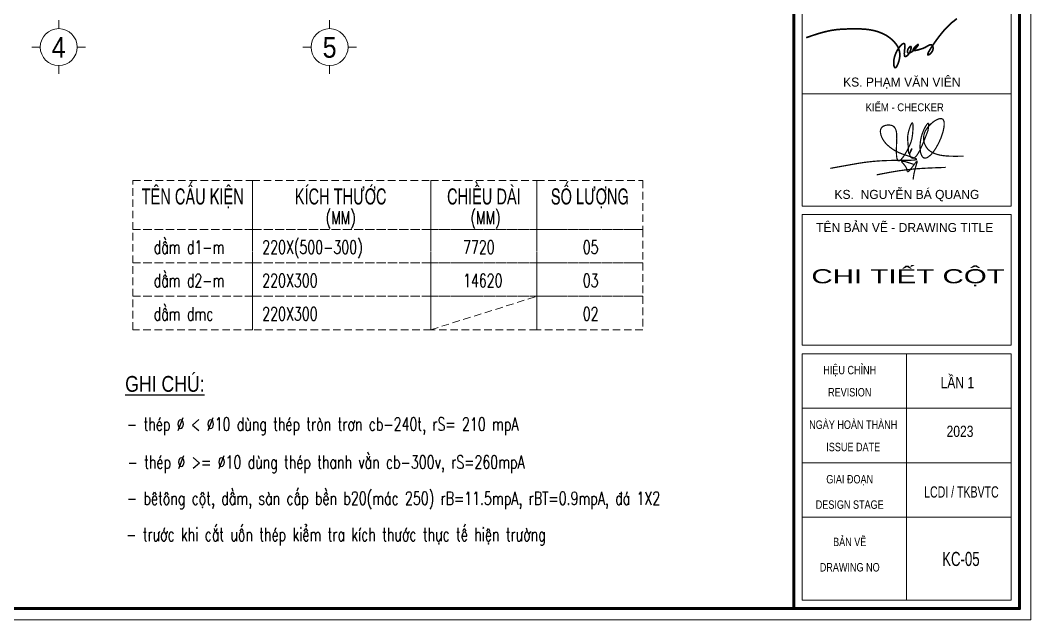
# Model space of a CAD drawing. Header units: millimetres. Extents: x -295047 to 263296, y -724756 to -308748.
# Drawn here: x -33632 to -20204, y -366880 to -358910 of the extents above; entities that cross this region are included whole.
import ezdxf
from ezdxf.enums import TextEntityAlignment as Align

# ---------------------------------------------------------------- set-up
doc = ezdxf.new("R2010")
doc.units = ezdxf.units.MM
doc.header["$MEASUREMENT"] = 0
doc.linetypes.add('HIDDEN', pattern=[0.375, 0.25, -0.125])
doc.layers.get('Defpoints').update_dxf_attribs({"color": 1})
for name, color, linetype, lineweight in [('Khungten_LCDI', 7, 'Continuous', 5), ('LC ISO', 153, 'Continuous', 13), ('LC MANH DUT', 35, 'HIDDEN', 5), ('LC Net dam 1', 30, 'Continuous', 30), ('LC Net manh', 219, 'Continuous', 5), ('LC Net thay', 7, 'Continuous', 25), ('LC Text1', 3, 'Continuous', 20), ('LC Text2', 7, 'Continuous', 25)]:
    doc.layers.add(name, color=color, linetype=linetype, lineweight=lineweight)
doc.styles.add('Khungten', font='VHAVAN.TTF', dxfattribs={"width": 0.9, "height": 5000})
doc.styles.add('LC 1', font='VHAVANB.TTF')
doc.styles.add('LC 2', font='VHARIALN.TTF', dxfattribs={"width": 0.7})
doc.styles.add('LC 3', font='vnsimli.shx', dxfattribs={"width": 0.75})
doc.styles.add('T2', font='VHARIAL.TTF', dxfattribs={"width": 0.8})
doc.styles.add('Title', font='VHBLACK.TTF', dxfattribs={"width": 0.8})
doc.styles.add('VNAVANTH', font='VHAVANB.TTF', dxfattribs={"width": 0.6})

# ---------------------------------------------------------------- blocks, each defined once
blk = doc.blocks.new('TTRUC')
at = {"layer": 'LC ISO'}
for p, q in [((0, 6.95), (0, 10.13)), ((-6.95, 0), (-10.13, 0)), ((6.95, 0), (10.13, 0)), ((0, -6.95), (0, -10.13))]:
    blk.add_line(p, q, dxfattribs=at)
at = {"layer": 'LC Net manh'}
blk.add_circle((0, 0), 6.95, dxfattribs=at)
blk = doc.blocks.new('NGUYEN BA QUANG')
at = {"layer": 'LC ISO', "const_width": 54}
for points in [[(-3416, -557, -0.001023), (-2231, -345, -0.008385), (-1869, -289, -0.026114), (-905, -212, -0.007166), (-491, -205, 0.001773), (-49, -203, 0.009736), (200, -197, 0.025773), (331, -186, 0.054465), (383, -173, 0.09183), (397, -166, 0.386262), (399, -152, 0.129793), (379, -135, 0.036801), (321, -108, 0.016128), (184, -59, -0.006736), (-183, 62, -0.023924), (-416, 154, -0.046785), (-684, 310, -0.041509), (-918, 503, -0.092678), (-1136, 813, -0.077778), (-1199, 1035, -0.070106), (-1196, 1141, -0.201572), (-1106, 1286, -0.091887), (-982, 1343, -0.118851), (-732, 1351, -0.227561), (-543, 1208, -0.055716), (-508, 1121, -0.035741), (-487, 1019, -0.022757), (-478, 904, -0.018678), (-477, 714, 0.005361), (-493, 294, 0.022501), (-487, 25, 0.024956), (-474, -85, 0.051878), (-451, -169, 0.084004), (-427, -209, 0.302699), (-372, -224, 0.091028), (-331, -204, 0.045769), (-285, -164, 0.031407), (-218, -87, 0.026473), (-114, 66, 0.038878), (124, 530, 0.063388), (207, 831, 0.030377), (243, 1236, 0.019395), (241, 1350, 0.050857), (231, 1429, 0.089259), (221, 1451, 0.446193), (202, 1454, 0.08967), (185, 1438, 0.048315), (156, 1388, 0.024568), (114, 1288, 0.037087), (24, 971, 0.06811), (7, 722, 0.007404), (19, 571, -0.009821), (27, 442, 0.013775), (38, 214, 0.023991), (46, 154, 0.068642), (58, 113, 0.168495), (71, 99, 0.190472), (82, 99, 0.135753), (102, 116, 0.042547), (133, 165, 0.037247), (185, 280, 0.083462), (192, 310, 0.752396), (189, 311, 0.077103), (170, 286, 0.067778), (106, 135, 0.079642), (97, 52, 0.07615), (107, 12, 0.090818), (168, -77, 0.162992), (233, -111, 0.134535), (287, -101, 0.046135), (315, -85, 0.0589), (372, -33, 0.033446), (431, 44, 0.020493), (492, 142, 0.018931), (584, 325, 0.012315), (712, 617, 0.006262), (906, 1114)], [(906, 1114, 0.006821), (929, 1272, 0.011774), (937, 1340, 0.026266), (938, 1394, 0.052103), (935, 1423, 0.076783), (930, 1436, 0.163971), (923, 1442, 0.170042), (914, 1442, 0.080479), (902, 1436, 0.05585), (881, 1417, 0.031056), (847, 1375, 0.025203), (791, 1286, 0.116129), (556, 476, 0.061974), (575, 166, 0.045365), (610, 47, 0.070676), (660, -41, 0.091415), (710, -86, 0.146905), (783, -104, 0.068448), (833, -95, 0.049636), (885, -72, 0.053986), (978, -6, 0.029209), (1056, 69, 0.021304), (1134, 162, 0.025491), (1250, 329, 0.068873), (1561, 1027, 0.01773), (1596, 1171, 0.037697), (1624, 1368, 0.029037), (1623, 1453, 0.04288), (1613, 1525, 0.066726), (1590, 1583, 0.100495), (1556, 1623, 0.111871), (1508, 1644, 0.054631), (1469, 1647, 0.041179), (1426, 1643, 0.04561), (1355, 1623, 0.04967), (1225, 1558, 0.109429), (829, 1164, 0.05047), (753, 1012, 0.368126), (1079, 156, 0.040655), (1223, 90, 0.031441), (1383, 42, 0.023503), (1557, 9, 0.017084), (1742, -10, 0.011936), (1936, -19, 0.009133), (2206, -21, 0.002915), (2480, -16)], [(274, -380, 0.002584), (99, -322, 0.004829), (-9, -289, 0.009549), (-104, -262, 0.02019), (-180, -245, 0.020391), (-210, -242, 0.037792), (-233, -241, 0.083891), (-249, -244, 0.129866), (-256, -250, 0.170647), (-258, -257, 0.074142), (-257, -264, 0.04333), (-253, -271, 0.038982), (-240, -290, 0.018381), (-209, -327, -0.006145), (-155, -388, -0.017161), (-112, -442, -0.029179), (-72, -502, -0.056277), (-39, -577, -0.025416), (-31, -610, -0.003247), (-24, -652, 0.033316), (-18, -677, 0.055631), (-12, -689, 0.087521), (-5, -698, 0.15828), (8, -703, 0.07777), (18, -702, 0.051495), (30, -698, 0.04838), (50, -685, 0.02792), (72, -667, 0.021215), (104, -635, 0.012757), (138, -596, 0.011354), (192, -528, 0.005945), (265, -430, -0.007904), (360, -301, -0.011483), (384, -270, -0.027823), (404, -249, -0.066961), (415, -240, -0.123545), (420, -238, -0.248584), (424, -240, -0.12084), (426, -246, -0.064597), (426, -260, -0.027008), (421, -289, -0.011306), (411, -326, -0.007085), (384, -419, 0.007773), (340, -569, 0.03162), (266, -923, 0.004795), (248, -1055)], [(-1368, -847, -0.004051), (-800, -737, -0.026384), (342, -582, -0.006339), (726, -556, -0.004215), (1111, -537, -0.002629), (1689, -517)]]:
    blk.add_lwpolyline(points, format="xyb", dxfattribs=at)
blk = doc.blocks.new('lcdi KC')
at = {"layer": 'Defpoints', "lineweight": 0}
blk.add_lwpolyline([(-1200, -14850), (-1200, 14850), (40800, 14850), (40800, -14850)], close=True, dxfattribs=at)
at = {"layer": 'Khungten_LCDI', "color": 5, "lineweight": 60}
blk.add_line((36600, 14650), (36600, -14650), dxfattribs=at)
at = {"layer": 'Khungten_LCDI', "color": 5, "lineweight": 25}
blk.add_line((40600, -14650), (40600, 14650), dxfattribs=at)
at = {"layer": 'Khungten_LCDI', "color": 9, "lineweight": 15}
for p, q in [((38600, -10133), (38600, -14500)), ((40450, -11100), (36750, -11100)), ((40450, -12067), (36750, -12067)), ((40450, -13033), (36750, -13033))]:
    blk.add_line(p, q, dxfattribs=at)
at = {"layer": 'Khungten_LCDI', "color": 5, "lineweight": 60}
blk.add_lwpolyline([(0, -14650), (0, 14650), (40600, 14650), (40600, -14650)], close=True, dxfattribs=at)
at = {"layer": 'Khungten_LCDI', "color": 9, "lineweight": 15}
for points in [[(36750, -5526), (40450, -5526), (40450, -3535), (36750, -3535)], [(36750, -7517), (40450, -7517), (40450, -5526), (36750, -5526)], [(36750, -9983), (40450, -9983), (40450, -7667), (36750, -7667)], [(36750, -14500), (40450, -14500), (40450, -10133), (36750, -10133)]]:
    blk.add_lwpolyline(points, close=True, dxfattribs=at)
at = {"layer": 'LC ISO', "const_width": 29.4}
blk.add_lwpolyline([(36820, -4532, -0.005589), (36989, -4475, -0.022453), (37203, -4416, -0.038343), (37420, -4384, -0.012299), (37598, -4377, -0.014061), (37778, -4377, -0.032435), (37955, -4393, -0.065887), (38169, -4456, -0.127402), (38414, -4647, -0.217203), (38474, -4901, -0.056046), (38441, -5010, -0.054981), (38419, -5051, -0.074917), (38408, -5062, -0.192631), (38398, -5066, -0.190426), (38389, -5060, -0.079856), (38381, -5046, -0.067464), (38372, -5000, -0.089823), (38386, -4872, -0.10427), (38491, -4676, -0.05658), (38522, -4647, -0.102761), (38543, -4637, -0.411767), (38565, -4649, -0.072182), (38568, -4664, -0.042063), (38568, -4712, 0.006515), (38560, -4797, 0.050846), (38561, -4843, 0.084642), (38565, -4859, 0.316888), (38580, -4867, 0.10557), (38595, -4862, 0.079173), (38621, -4840, 0.148897), (38679, -4718, 0.074472), (38679, -4697, 0.295229), (38672, -4687, 0.15701), (38666, -4688, 0.097298), (38650, -4700, 0.165018), (38616, -4769, 0.085117), (38617, -4789, 0.384735), (38637, -4804, 0.083003), (38655, -4801, 0.044183), (38675, -4792, 0.048448), (38722, -4759, 0.055197), (38788, -4688, 0.06223), (38806, -4659, 0.356145), (38806, -4653, 0.296448), (38800, -4654, 0.057996), (38762, -4684, 0.048541), (38723, -4728, 0.086608), (38714, -4746, 0.314867), (38717, -4757, 0.149234), (38731, -4761, 0.047589), (38753, -4759, 0.030742), (38810, -4746, 0.010919), (38888, -4722, 0.058476), (38947, -4694, -0.021304), (38991, -4669, -0.046344), (39013, -4660, -0.096698), (39032, -4658, -0.153723), (39049, -4665, -0.103714), (39061, -4682, -0.235546), (39057, -4769, -0.124446), (39000, -4831, -0.115248), (38981, -4839, -0.439421), (38974, -4834, -0.101123), (38974, -4824, -0.053735), (38987, -4792, -0.025453), (39029, -4720, -0.033469), (39248, -4420, -0.059013), (39491, -4194, -0.0344)], format="xyb", dxfattribs=at)
at = {"layer": 'LC Net dam 1', "xscale": 0.4, "yscale": 0.4, "zscale": 0.4}
blk.add_blockref('NGUYEN BA QUANG', (38616, -6625), dxfattribs=at)
at = {"color": 7}
for s, style, p in [('ks. PH¹M V¡N VI£N', 'VNAVANTH', (38515, -5399)), ('ks.  NGUYÔN B¸ QUANG', 'VNAVANTH', (38605, -7390)), ('tªn b¶n vÏ - drawing title', 'Khungten', (38566, -7977))]:
    blk.add_text(s, height=160, dxfattribs=dict(at, style=style)).set_placement(p, align=Align.CENTER)
for s, height, style, width, p in [('kiÓm - checker', 140, 'Khungten', 0.9, (38566, -5836)), ('hiÖu chØnh', 150, 'Khungten', 0.8, (37592, -10499)), ('revision', 150, 'Khungten', 0.8, (37592, -10891)), ('ngµy hoµn thµnh', 150, 'Khungten', 0.8, (37654, -11466)), ('issue date', 150, 'Khungten', 0.8, (37654, -11862)), ('giai ®o¹n', 150, 'Khungten', 0.8, (37592, -12433)), ('lcdi / tkBVTC', 200, 'Title', 0.7, (39571, -12684)), ('design stage', 150, 'Khungten', 0.8, (37592, -12883)), ('b¶n vÏ', 150, 'Khungten', 0.8, (37592, -13544)), ('drawing nO', 150, 'Khungten', 0.8, (37592, -13994))]:
    blk.add_text(s, height=height, dxfattribs=dict(at, style=style, width=width)).set_placement(p, align=Align.CENTER)
at = {"color": 7, "style": 'Khungten', "width": 0.8}
for tag, p in [('REVISION', (39499, -10746)), ('NGAYHT', (39546, -11609))]:
    blk.add_attdef(tag, text='', height=200, dxfattribs=at).set_placement(p, align=Align.CENTER)
at = {"layer": 'LC Text1', "style": 'Title', "width": 1.485915}
for tag, p, p2 in [('TENBANVE1', (36913, -8886), (40339, -8886)), ('TENBANVE2', (36913, -9562), (40339, -9562))]:
    blk.add_attdef(tag, text='', height=250, dxfattribs=at).set_placement(p, p2, align=Align.FIT)
at = {"layer": 'LC Text1', "style": 'Title', "width": 0.7}
blk.add_attdef('SOBANVE', text='', height=250, dxfattribs=at).set_placement((39562, -13896), align=Align.CENTER)

msp = doc.modelspace()

# ---------------------------------------------------------------- linework, layer by layer
at = {"layer": 'LC MANH DUT', "ltscale": 400}
msp.add_line((-28174.5, -363024), (-26767, -362580.1), dxfattribs=at)
for points in [[(-32134.8, -361042.1), (-30546.7, -361042.1), (-30546.7, -361692.3), (-32134.8, -361692.3)], [(-30546.7, -361042.1), (-28174.5, -361042.1), (-28174.5, -361692.3), (-30546.7, -361692.3)], [(-28174.5, -361042.1), (-26767, -361042.1), (-26767, -361692.3), (-28174.5, -361692.3)], [(-26767, -361042.1), (-25359.5, -361042.1), (-25359.5, -361692.3), (-26767, -361692.3)], [(-32134.8, -361692.3), (-30546.7, -361692.3), (-30546.7, -362136.2), (-32134.8, -362136.2)], [(-30546.7, -361692.3), (-28174.5, -361692.3), (-28174.5, -362136.2), (-30546.7, -362136.2)], [(-28174.5, -361692.3), (-26767, -361692.3), (-26767, -362136.2), (-28174.5, -362136.2)], [(-26767, -361692.3), (-25359.5, -361692.3), (-25359.5, -362136.2), (-26767, -362136.2)], [(-32134.8, -362136.2), (-30546.7, -362136.2), (-30546.7, -362580.1), (-32134.8, -362580.1)], [(-30546.7, -362136.2), (-28174.5, -362136.2), (-28174.5, -362580.1), (-30546.7, -362580.1)], [(-28174.5, -362136.2), (-26767, -362136.2), (-26767, -362580.1), (-28174.5, -362580.1)], [(-26767, -362136.2), (-25359.5, -362136.2), (-25359.5, -362580.1), (-26767, -362580.1)], [(-32134.8, -362580.1), (-30546.7, -362580.1), (-30546.7, -363024), (-32134.8, -363024)], [(-30546.7, -362580.1), (-28174.5, -362580.1), (-28174.5, -363024), (-30546.7, -363024)], [(-28174.5, -362580.1), (-26767, -362580.1), (-26767, -363024), (-28174.5, -363024)], [(-26767, -362580.1), (-25359.5, -362580.1), (-25359.5, -363024), (-26767, -363024)]]:
    msp.add_lwpolyline(points, close=True, dxfattribs=at)

# ---------------------------------------------------------------- block references
at = {"layer": 'LC ISO', "xscale": 35.27454594575228, "yscale": 35.27454594575228, "zscale": 35.27454594575228}
for p in [(-33121.2, -359266.9), (-29521.2, -359266.9)]:
    msp.add_blockref('TTRUC', p, dxfattribs=at)
at = {"layer": 'LC Net thay'}
ref = msp.add_blockref('lcdi KC', (-50804.2, -355742.8), dxfattribs=dict(at, xscale=0.7500000000000003, yscale=0.7500000000000003, zscale=0.7500000000000003))
ref.add_attrib('NGAYHT', '2023', dxfattribs={"layer": 'LC Text1', "height": 150, "style": 'Khungten', "width": 0.8}).set_placement((-21144.7, -364449.8), align=Align.CENTER)
ref.add_attrib('REVISION', 'lÇn 1', dxfattribs={"layer": 'LC Text1', "height": 150, "style": 'Khungten', "width": 0.8}).set_placement((-21180.2, -363802.5), align=Align.CENTER)
ref.add_attrib('SOBANVE', 'KC-05', dxfattribs={"layer": 'LC Text1', "height": 187.5, "style": 'Title', "width": 0.7}).set_placement((-21132.7, -366164.9), align=Align.CENTER)
ref.add_attrib('TENBANVE1', 'CHI TIÕT CéT', dxfattribs={"layer": 'LC Text1', "height": 187.5, "style": 'Title', "width": 1.383161}).set_placement((-23119.7, -362407.1), (-20549.9, -362407.1), align=Align.FIT)

# ---------------------------------------------------------------- texts
at = {"layer": 'LC Text1', "ltscale": 0.2, "style": 'LC 1', "width": 0.9}
for s, p in [('4', (-33121.2, -359491.6)), ('5', (-29521.2, -359491.6))]:
    msp.add_text(s, height=276.2, dxfattribs=at).set_placement(p, align=Align.BOTTOM_CENTER)
at = {"layer": 'LC Text1', "color": 3, "style": 'LC 3', "width": 0.7}
for p in [(-29374.7, -361622), (-27450.7, -361622)]:
    msp.add_text('(MM)', height=175.11, dxfattribs=at).set_placement(p, align=Align.CENTER)
for s, height, p in [('dÇm d1-m', 175.11, (-31859.1, -362013.2)), ('220X(500-300)', 175.112, (-30416.3, -362013.2)), ('7720', 175.11, (-27748.8, -362013.2)), ('05', 175.11, (-26157.4, -362013.2)), ('dÇm d2-m', 175.11, (-31859.1, -362457.1)), ('220X300', 175.11, (-30416.3, -362457.1)), ('14620', 175.11, (-27748.8, -362457.1)), ('03', 175.11, (-26157.4, -362457.1)), ('dÇm dmc', 175.11, (-31859.1, -362901)), ('220X300', 175.11, (-30416.3, -362901)), ('02', 175.11, (-26157.4, -362901)), ('- thÐp %%C < %%C10 dïng thÐp trßn tr¬n cb-240t, rS= 210 mpA', 175, (-32214.1, -364366)), ('- thÐp %%C >= %%C10 dïng thÐp thanh v»n cb-300v, rS=260mpA', 175, (-32206, -364871)), ('- bªt«ng cét, dÇm, sµn cÊp bÒn b20(m¸c 250) rB=11.5mpA, rBT=0.9mpA, ®¸ 1X2', 175, (-32215.7, -365352.4)), ('- tr\xadíc khi c¾t uèn thÐp kiÓm tra kÝch th\xadíc thùc tÕ hiÖn tr\xadêng', 175, (-32225.4, -365833.8))]:
    msp.add_text(s, height=height, dxfattribs=at).set_placement(p)
at = {"layer": 'LC Text2', "lineweight": -2, "style": 'LC 2', "width": 0.8}
for s, height, p in [('tªn cÊu kiÖn', 211.816, (-31340.8, -361358.4)), ('CHIÒU DµI', 211.82, (-27470.8, -361358.4)), ('sè l\xadîng', 211.82, (-26063.3, -361358.4)), ('kÝch th\xadíc', 211.82, (-29374.7, -361358.4))]:
    msp.add_text(s, height=height, dxfattribs=at).set_placement(p, align=Align.CENTER)
at = {"layer": 'LC Text2', "style": 'T2', "width": 0.8}
msp.add_text('%%Ughi chó:', height=210, dxfattribs=at).set_placement((-32238, -363849.1))

doc.saveas('drawing.dxf')
